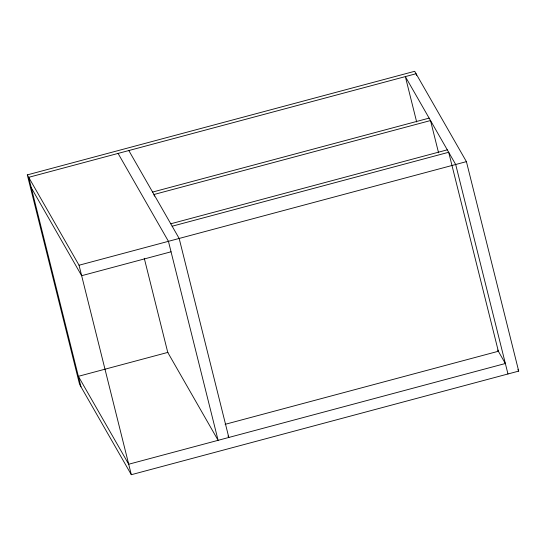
<?xml version="1.0" encoding="UTF-8"?>
<svg xmlns="http://www.w3.org/2000/svg" width="546" height="546" viewBox="0 0 546 546"><rect width="100%" height="100%" fill="white"/><g stroke="black" fill="none" stroke-linecap="round" stroke-linejoin="round"><path stroke-width="0.82" d="M27.3 174.891L414.68 71.294L466.414 161.636L518.7 371.109L131.32 474.706L79.586 384.364L27.3 174.891L79.04 265.233L131.32 474.706M152.593 192.069L429.122 118.12M170.761 223.785L447.29 149.836M172.154 226.221L448.682 152.273L498.348 351.269L225.116 424.338M79.04 265.233L466.414 161.636M171.048 251.795L81.654 275.703L31.306 187.797M168.004 352.354L78.365 376.324L128.706 464.23L505.357 363.506L497.652 350.054M517.854 369.635L518.7 371.109M128.815 150.546L179.163 238.452L228.829 437.455L227.982 435.981M118.086 153.419L168.434 241.325L218.107 440.322L167.758 352.416L144.267 258.285M507.971 373.976L455.692 164.503L405.344 76.597L416.666 121.956M438.554 152.757L430.514 120.55L153.986 194.499L154.402 196.15M416.482 75.382L416.072 73.73L28.692 177.327L80.979 386.8"/></g></svg>
